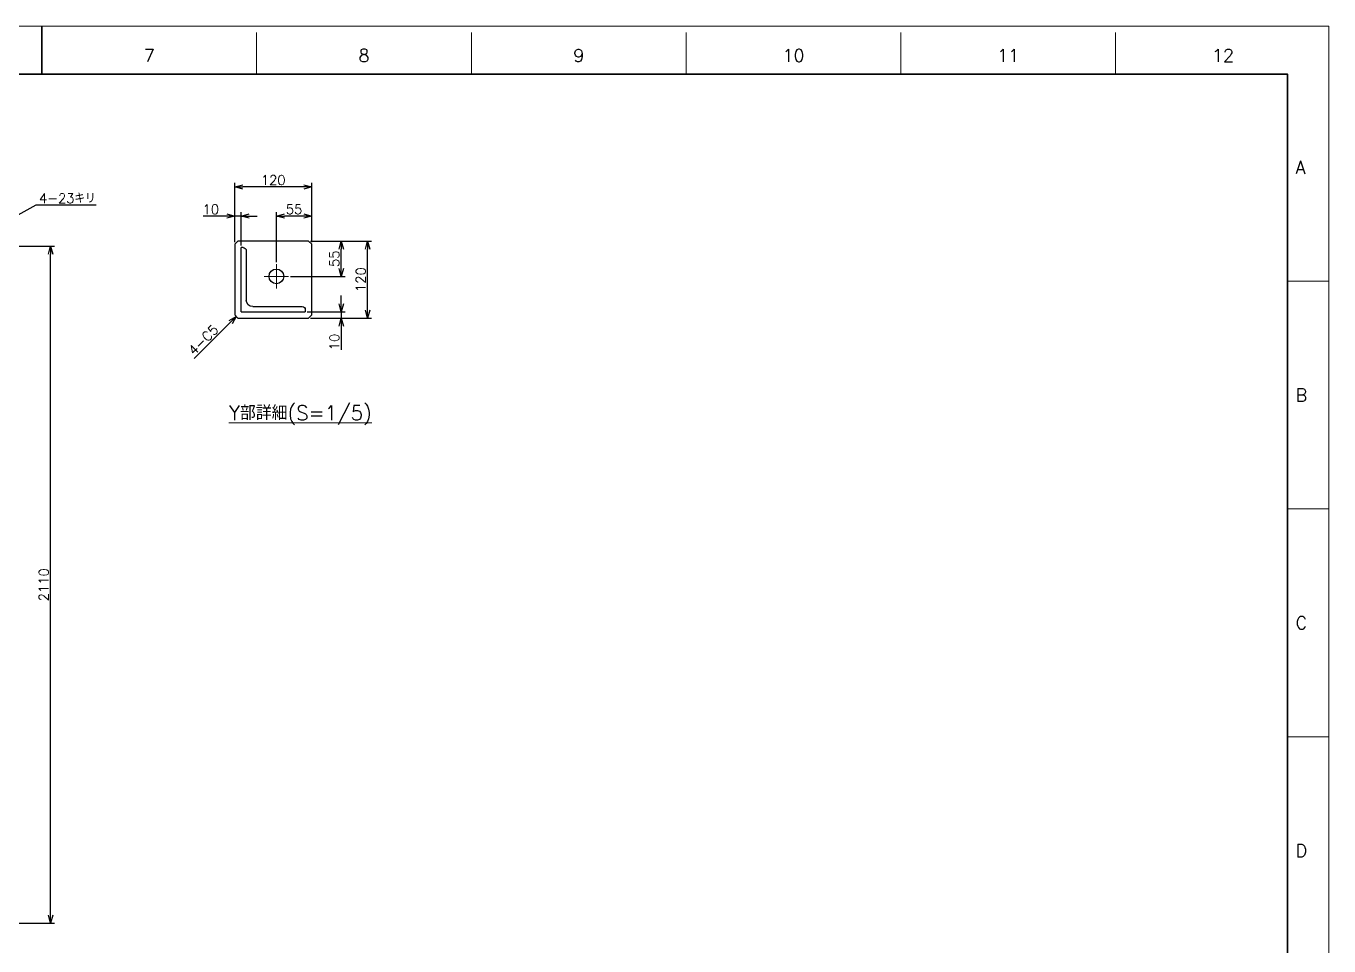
# Model space of a CAD drawing. Header units: millimetres. Extents: x 0 to 17034, y -48 to 5829.
# Drawn here: x 12973 to 17034, y 2963 to 5829 of the extents above; entities that cross this region are included whole.
import ezdxf
from ezdxf.enums import TextEntityAlignment as Align

# ---------------------------------------------------------------- set-up
doc = ezdxf.new("R2010")
doc.units = ezdxf.units.MM
doc.header["$LTSCALE"] = 4
doc.header["$PDMODE"] = 99
doc.header["$PDSIZE"] = 1
doc.linetypes.add('CENTER2', pattern=[28.575, 19.05, -3.175, 3.175, -3.175])
for name, color, linetype, lineweight in [('05_CENTER', 4, 'CENTER2', 13), ('08_DIM', 3, 'Continuous', 13), ('90_FRAME', 5, 'Continuous', 35)]:
    doc.layers.add(name, color=color, linetype=linetype, lineweight=lineweight)
doc.layers.add('91_BLANK', color=5, linetype='Continuous', lineweight=0, plot=False)
doc.styles.add('KSS_TXT', font='txt.shx', dxfattribs={"bigfont": 'extfont2.shx'})
doc.dimstyles.new('KSS_DIM', dxfattribs={"dimscale": 10, "dimtxt": 3, "dimasz": 2.5, "dimexe": 1.25, "dimexo": 0.625, "dimtad": 1, "dimdsep": 46, "dimtxsty": 'KSS_TXT', "dimblk": 'OPEN30', "dimcen": 0, "dimazin": 2, "dimtfac": 0.75, "dimtmove": 0, "dimatfit": 3, "dimldrblk": 'OPEN30', "dimfxl": 1.25, "dimtolj": 1, "dimarcsym": 0})
doc.dimstyles.new('KSS_DIM$3', dxfattribs={"dimscale": 10, "dimtxt": 3, "dimasz": 2.5, "dimexe": 1.25, "dimexo": 0.625, "dimtad": 1, "dimtih": 1, "dimtoh": 1, "dimdsep": 46, "dimtxsty": 'KSS_TXT', "dimblk": 'OPEN30', "dimcen": 0, "dimazin": 2, "dimtfac": 0.75, "dimtofl": 0, "dimtmove": 0, "dimatfit": 3, "dimldrblk": 'OPEN30', "dimfxl": 1.25, "dimtolj": 1, "dimarcsym": 0})

# ---------------------------------------------------------------- blocks, each defined once
blk = doc.blocks.new('_Open30')
at = {"color": 0, "linetype": 'ByBlock', "lineweight": -2}
for p, q in [((-1, 0.27), (0, 0)), ((0, 0), (-1, -0.27)), ((0, 0), (-1, 0))]:
    blk.add_line(p, q, dxfattribs=at)
blk = doc.blocks.new('*D104')
at = {"layer": '08_DIM', "color": 0, "lineweight": -2, "transparency": 16777216}
for p, q in [((12798.8, 5143.1), (13061.7, 5143.1)), ((13049.2, 3058.1), (13049.2, 5118.1)), ((12798.8, 3033.1), (13061.7, 3033.1))]:
    blk.add_line(p, q, dxfattribs=at)
at = {"layer": 'Defpoints', "color": 0, "transparency": 16777216}
for p in [(12792.5, 5143.1), (13049.2, 5143.1), (12792.5, 3033.1)]:
    blk.add_point(p, dxfattribs=at)
at = {"layer": '08_DIM', "color": 0, "lineweight": -2, "transparency": 16777216, "xscale": 25, "yscale": 25, "zscale": 25}
for p, rotation in [((13049.2, 5143.1), 90), ((13049.2, 3033.1), 270)]:
    blk.add_blockref('_Open30', p, dxfattribs=dict(at, rotation=rotation))
at = {"layer": '08_DIM', "color": 0, "transparency": 16777216, "insert": (13027.9, 4088.1), "char_height": 30, "attachment_point": 5, "rotation": 90, "style": 'KSS_TXT'}
blk.add_mtext('\\A1;2110', dxfattribs=at)
blk = doc.blocks.new('*D107')
at = {"layer": '08_DIM', "color": 0, "lineweight": -2, "transparency": 16777216}
for p, q in [((13003.4, 5271.3), (12805.5, 5160.9)), ((13191.2, 5271.3), (13003.4, 5271.3))]:
    blk.add_line(p, q, dxfattribs=at)
at = {"layer": 'Defpoints', "color": 0, "transparency": 16777216}
for p in [(12763.5, 5137.5), (12783.6, 5148.7)]:
    blk.add_point(p, dxfattribs=at)
at = {"layer": '08_DIM', "color": 0, "lineweight": -2, "transparency": 16777216, "xscale": 25, "yscale": 25, "zscale": 25, "rotation": 209.1559825648964}
blk.add_blockref('_Open30', (12783.6, 5148.7), dxfattribs=at)
at = {"layer": '08_DIM', "color": 0, "transparency": 16777216, "insert": (13101.7, 5292.6), "char_height": 30, "attachment_point": 5, "style": 'KSS_TXT'}
blk.add_mtext('\\A1;4-23キリ', dxfattribs=at)
blk = doc.blocks.new('A$C448B04A9_1')
at = {"color": 0}
for p, q in [((3, 100), (0, 100)), ((0, 0), (0, 100)), ((8, 18), (8, 95)), ((0, 0), (100, 0)), ((95, 8), (18, 8)), ((100, 3), (100, 0))]:
    blk.add_line(p, q, dxfattribs=at)
for centre, radius, start, end in [((3, 95), 5, 0, 90), ((18, 18), 10, 180, 270), ((95, 3), 5, 0, 90)]:
    blk.add_arc(centre, radius, start, end, dxfattribs=at)
blk = doc.blocks.new('*D108')
at = {"layer": '08_DIM', "color": 0, "lineweight": -2, "transparency": 16777216}
for p, q in [((13859.6, 5159.1), (13967.7, 5159.1)), ((13955.2, 5074.1), (13955.2, 5134.1)), ((13797.4, 5049.1), (13967.7, 5049.1))]:
    blk.add_line(p, q, dxfattribs=at)
at = {"layer": 'Defpoints', "color": 0, "transparency": 16777216}
for p in [(13853.3, 5159.1), (13955.2, 5159.1), (13791.2, 5049.1)]:
    blk.add_point(p, dxfattribs=at)
at = {"layer": '08_DIM', "color": 0, "lineweight": -2, "transparency": 16777216, "xscale": 25, "yscale": 25, "zscale": 25}
for p, rotation in [((13955.2, 5159.1), 90), ((13955.2, 5049.1), 270)]:
    blk.add_blockref('_Open30', p, dxfattribs=dict(at, rotation=rotation))
at = {"layer": '08_DIM', "color": 0, "transparency": 16777216, "insert": (13933.9, 5104.1), "char_height": 30, "attachment_point": 5, "rotation": 90, "style": 'KSS_TXT'}
blk.add_mtext('\\A1;55', dxfattribs=at)
blk = doc.blocks.new('*D109')
at = {"layer": '08_DIM', "color": 0, "lineweight": -2, "transparency": 16777216}
for p, q in [((13753.3, 5093.2), (13753.3, 5249.4)), ((13863.3, 5155.3), (13863.3, 5249.4)), ((13838.3, 5236.9), (13778.3, 5236.9))]:
    blk.add_line(p, q, dxfattribs=at)
at = {"layer": 'Defpoints', "color": 0, "transparency": 16777216}
for p in [(13753.3, 5236.9), (13863.3, 5149.1), (13753.3, 5086.9)]:
    blk.add_point(p, dxfattribs=at)
at = {"layer": '08_DIM', "color": 0, "lineweight": -2, "transparency": 16777216, "xscale": 25, "yscale": 25, "zscale": 25, "rotation": 180}
blk.add_blockref('_Open30', (13753.3, 5236.9), dxfattribs=at)
at = {"layer": '08_DIM', "color": 0, "lineweight": -2, "transparency": 16777216, "xscale": 25, "yscale": 25, "zscale": 25}
blk.add_blockref('_Open30', (13863.3, 5236.9), dxfattribs=at)
at = {"layer": '08_DIM', "color": 0, "transparency": 16777216, "insert": (13808.3, 5258.2), "char_height": 30, "attachment_point": 5, "style": 'KSS_TXT'}
blk.add_mtext('\\A1;55', dxfattribs=at)
blk = doc.blocks.new('*D110')
at = {"layer": '08_DIM', "color": 0, "lineweight": -2, "transparency": 16777216}
for p, q in [((13623.3, 5155.3), (13623.3, 5340.3)), ((13838.3, 5327.8), (13648.3, 5327.8)), ((13863.3, 5155.3), (13863.3, 5340.3))]:
    blk.add_line(p, q, dxfattribs=at)
at = {"layer": 'Defpoints', "color": 0, "transparency": 16777216}
for p in [(13623.3, 5327.8), (13623.3, 5149.1), (13863.3, 5149.1)]:
    blk.add_point(p, dxfattribs=at)
at = {"layer": '08_DIM', "color": 0, "lineweight": -2, "transparency": 16777216, "xscale": 25, "yscale": 25, "zscale": 25, "rotation": 180}
blk.add_blockref('_Open30', (13623.3, 5327.8), dxfattribs=at)
at = {"layer": '08_DIM', "color": 0, "lineweight": -2, "transparency": 16777216, "xscale": 25, "yscale": 25, "zscale": 25}
blk.add_blockref('_Open30', (13863.3, 5327.8), dxfattribs=at)
at = {"layer": '08_DIM', "color": 0, "transparency": 16777216, "insert": (13743.3, 5349.1), "char_height": 30, "attachment_point": 5, "style": 'KSS_TXT'}
blk.add_mtext('\\A1;120', dxfattribs=at)
blk = doc.blocks.new('*D111')
at = {"layer": '08_DIM', "color": 0, "lineweight": -2, "transparency": 16777216}
for p, q in [((13623.3, 5155.3), (13623.3, 5249.4)), ((13643.3, 5145.3), (13643.3, 5249.4)), ((13598.3, 5236.9), (13524.6, 5236.9)), ((13643.3, 5236.9), (13623.3, 5236.9)), ((13668.3, 5236.9), (13693.3, 5236.9))]:
    blk.add_line(p, q, dxfattribs=at)
at = {"layer": 'Defpoints', "color": 0, "transparency": 16777216}
for p in [(13623.3, 5236.9), (13623.3, 5149.1), (13643.3, 5139.1)]:
    blk.add_point(p, dxfattribs=at)
at = {"layer": '08_DIM', "color": 0, "lineweight": -2, "transparency": 16777216, "xscale": 25, "yscale": 25, "zscale": 25}
blk.add_blockref('_Open30', (13623.3, 5236.9), dxfattribs=at)
at = {"layer": '08_DIM', "color": 0, "lineweight": -2, "transparency": 16777216, "xscale": 25, "yscale": 25, "zscale": 25, "rotation": 180}
blk.add_blockref('_Open30', (13643.3, 5236.9), dxfattribs=at)
at = {"layer": '08_DIM', "color": 0, "transparency": 16777216, "insert": (13548.9, 5258.1), "char_height": 30, "attachment_point": 5, "style": 'KSS_TXT'}
blk.add_mtext('\\A1;10', dxfattribs=at)
blk = doc.blocks.new('*D112')
at = {"layer": '08_DIM', "color": 0, "lineweight": -2, "transparency": 16777216}
for p, q in [((13859.6, 5159.1), (14050, 5159.1)), ((14037.5, 4944.1), (14037.5, 5134.1)), ((13859.6, 4919.1), (14050, 4919.1))]:
    blk.add_line(p, q, dxfattribs=at)
at = {"layer": 'Defpoints', "color": 0, "transparency": 16777216}
for p in [(13853.3, 5159.1), (14037.5, 5159.1), (13853.3, 4919.1)]:
    blk.add_point(p, dxfattribs=at)
at = {"layer": '08_DIM', "color": 0, "lineweight": -2, "transparency": 16777216, "xscale": 25, "yscale": 25, "zscale": 25}
for p, rotation in [((14037.5, 5159.1), 90), ((14037.5, 4919.1), 270)]:
    blk.add_blockref('_Open30', p, dxfattribs=dict(at, rotation=rotation))
at = {"layer": '08_DIM', "color": 0, "transparency": 16777216, "insert": (14016.2, 5039.1), "char_height": 30, "attachment_point": 5, "rotation": 90, "style": 'KSS_TXT'}
blk.add_mtext('\\A1;120', dxfattribs=at)
blk = doc.blocks.new('*D113')
at = {"layer": '08_DIM', "color": 0, "lineweight": -2, "transparency": 16777216}
for p, q in [((13955.2, 4964.1), (13955.2, 4989.1)), ((13849.6, 4939.1), (13967.7, 4939.1)), ((13859.6, 4919.1), (13967.7, 4919.1)), ((13955.2, 4939.1), (13955.2, 4919.1)), ((13955.2, 4894.1), (13955.2, 4820.3))]:
    blk.add_line(p, q, dxfattribs=at)
at = {"layer": 'Defpoints', "color": 0, "transparency": 16777216}
for p in [(13843.3, 4939.1), (13853.3, 4919.1), (13955.2, 4919.1)]:
    blk.add_point(p, dxfattribs=at)
at = {"layer": '08_DIM', "color": 0, "lineweight": -2, "transparency": 16777216, "xscale": 25, "yscale": 25, "zscale": 25}
for p, rotation in [((13955.2, 4939.1), 270), ((13955.2, 4919.1), 90)]:
    blk.add_blockref('_Open30', p, dxfattribs=dict(at, rotation=rotation))
at = {"layer": '08_DIM', "color": 0, "transparency": 16777216, "insert": (13934, 4844.7), "char_height": 30, "attachment_point": 5, "rotation": 90, "style": 'KSS_TXT'}
blk.add_mtext('\\A1;10', dxfattribs=at)
blk = doc.blocks.new('*D114')
at = {"layer": '08_DIM', "color": 0, "lineweight": -2, "transparency": 16777216}
blk.add_line((13610.6, 4906.4), (13497.1, 4792.9), dxfattribs=at)
at = {"layer": 'Defpoints', "color": 0, "transparency": 16777216}
for p in [(13628.3, 4924.1), (13506.5, 4802.3), (13506.5, 4802.3)]:
    blk.add_point(p, dxfattribs=at)
at = {"layer": '08_DIM', "color": 0, "lineweight": -2, "transparency": 16777216, "xscale": 25, "yscale": 25, "zscale": 25, "rotation": 44.99999999999957}
blk.add_blockref('_Open30', (13628.3, 4924.1), dxfattribs=at)
at = {"layer": '08_DIM', "color": 0, "transparency": 16777216, "insert": (13525.4, 4851.2), "char_height": 30, "attachment_point": 5, "rotation": 45, "style": 'KSS_TXT'}
blk.add_mtext('\\A1;4-C5', dxfattribs=at)

msp = doc.modelspace()

# ---------------------------------------------------------------- linework, layer by layer
at = {"color": 0}
msp.add_lwpolyline([(13843.306, 4919.079), (13853.306, 4919.079), (13863.306, 4929.079), (13863.306, 5149.079), (13853.306, 5159.079), (13633.306, 5159.079), (13623.306, 5149.079)], dxfattribs=at)
msp.add_lwpolyline([(13623.306, 5149.079), (13623.306, 4929.079), (13633.306, 4919.079), (13843.306, 4919.079)])
msp.add_circle((13753.306, 5049.079), 23, dxfattribs=at)
at = {"layer": '05_CENTER'}
for p, q in [((13753.306, 5011.217), (13753.306, 5086.94)), ((13791.167, 5049.079), (13715.444, 5049.079))]:
    msp.add_line(p, q, dxfattribs=at)
at = {"layer": '90_FRAME'}
msp.add_line((13022.338, 5829.198), (13022.338, 5679.579), dxfattribs=at)
at = {"layer": '90_FRAME', "color": 4, "lineweight": 13}
for p, q in [((13691.672, 5679.579), (13691.672, 5809.198)), ((14361.006, 5679.579), (14361.006, 5809.198)), ((15030.34, 5679.579), (15030.34, 5809.198)), ((15699.674, 5679.579), (15699.674, 5809.198)), ((16369.008, 5679.579), (16369.008, 5809.198)), ((17033.922, 5034.226), (16904.303, 5034.226)), ((17033.922, 4324.254), (16904.303, 4324.254)), ((17033.922, 3614.281), (16904.303, 3614.281))]:
    msp.add_line(p, q, dxfattribs=at)
at = {"layer": '90_FRAME'}
msp.add_lwpolyline([(9140.373, 129.04), (16904.303, 129.04), (16904.303, 5679.579), (9140.373, 5679.579)], close=True, dxfattribs=at)
at = {"layer": '91_BLANK'}
msp.add_lwpolyline([(8751.914, 0), (17033.922, 0), (17033.922, 5829.198), (8751.914, 5829.198)], close=True, dxfattribs=at)

# ---------------------------------------------------------------- block references
at = {"color": 0, "xscale": -2, "yscale": 2, "zscale": 2, "rotation": 270}
msp.add_blockref('A$C448B04A9_1', (13643.306, 4939.079), dxfattribs=at)

# ---------------------------------------------------------------- texts
at = {"layer": '08_DIM', "style": 'KSS_TXT'}
msp.add_text('%%uY部詳細(S=1/5)', height=45, dxfattribs=at).set_placement((13604.817, 4601.309))
at = {"layer": '90_FRAME', "color": 0, "lineweight": 13, "style": 'KSS_TXT'}
for s, p in [('7', (13357.005, 5705.396)), ('8', (14026.339, 5705.396)), ('9', (14695.673, 5705.396)), ('10', (15365.007, 5705.396)), ('11', (16034.341, 5705.396)), ('12', (16703.675, 5705.396))]:
    msp.add_text(s, height=40, dxfattribs=at).set_placement(p, align=Align.BOTTOM_CENTER)
for s, p in [('A', (16930.071, 5389.212)), ('B', (16930.071, 4679.24)), ('C', (16930.071, 3969.268)), ('D', (16930.071, 3259.295))]:
    msp.add_text(s, height=40, dxfattribs=at).set_placement(p, align=Align.MIDDLE_LEFT)

# ---------------------------------------------------------------- dimensions: what is measured, and where the dimension line sits
at = {"layer": '08_DIM'}
for base, p1, p2, angle, picture, middle in [((13623.306, 5327.809), (13863.306, 5149.079), (13623.306, 5149.079), 180, '*D110', (13743.306, 5349.059)), ((13623.306, 5236.879), (13643.306, 5139.079), (13623.306, 5149.079), 180, '*D111', (13548.931, 5258.129)), ((13753.306, 5236.879), (13863.306, 5149.079), (13753.306, 5086.94), 180, '*D109', (13808.306, 5258.171)), ((13955.238, 5159.079), (13791.167, 5049.079), (13853.306, 5159.079), 90, '*D108', (13933.946, 5104.079)), ((14037.493, 5159.079), (13853.306, 4919.079), (13853.306, 5159.079), 90, '*D112', (14016.243, 5039.079)), ((13955.238, 4919.079), (13843.306, 4939.079), (13853.306, 4919.079), 90, '*D113', (13933.988, 4844.704))]:
    dim = msp.add_linear_dim(base=base, p1=p1, p2=p2, angle=angle, dimstyle='KSS_DIM', override={"dimlfac": 0.5}, dxfattribs=at)
    dim.commit()
    dim.dimension.update_dxf_attribs({"geometry": picture, "text_midpoint": middle})
dim = msp.add_diameter_dim_2p(p1=(12763.547, 5137.516), p2=(12783.633, 5148.721), text='4-<>キリ', dimstyle='KSS_DIM$3', override={"dimpost": '<>', "dimtix": 1}, dxfattribs=at)
dim.commit()
dim.dimension.update_dxf_attribs({"geometry": '*D107', "text_midpoint": (13101.695, 5271.349), "dimtype": 163})
dim = msp.add_linear_dim(base=(13049.19, 5143.119), p1=(12792.521, 3033.119), p2=(12792.521, 5143.119), angle=90, dimstyle='KSS_DIM', dxfattribs=at)
dim.commit()
dim.dimension.update_dxf_attribs({"geometry": '*D104', "text_midpoint": (13027.94, 4088.119)})
dim = msp.add_linear_dim(base=(13506.509, 4802.282), p1=(13628.306, 4924.079), p2=(13506.509, 4802.282), angle=225, text='4-C5', dimstyle='KSS_DIM', override={"dimlfac": 0.5, "dimse1": 1, "dimse2": 1, "dimsd2": 1}, dxfattribs=at)
dim.commit()
dim.dimension.update_dxf_attribs({"geometry": '*D114', "text_midpoint": (13540.404, 4836.177), "dimtype": 161})

doc.saveas('drawing.dxf')
